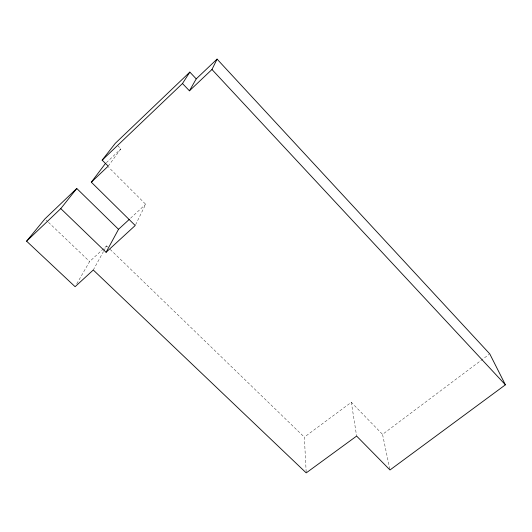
<?xml version="1.0" encoding="UTF-8"?>
<svg xmlns="http://www.w3.org/2000/svg" width="532" height="532" viewBox="0 0 532 532"><rect width="100%" height="100%" fill="white"/><g stroke="black" fill="none" stroke-linecap="round" stroke-linejoin="round"><path stroke-width="0.4" stroke-dasharray="2.66 2" d="M135.587 224.77L145.662 204.261L108.701 167.347M93.286 270.01L103.447 251.583M103.84 250.871L106.573 245.91L107.77 247.067M76.768 283.822L89.615 261.551L106.573 245.91M108.222 166.124L120.904 148.854L118.104 146.081M106.347 162.726L120.904 148.854M130.586 218.18L145.662 204.261M389.816 469.164L382.541 434.391L489.094 354.379M306.179 472.077L304.344 437.144L351.32 402.292L382.541 434.391M46.078 220.055L47.867 221.758M48.459 222.329L89.615 261.551M110.157 249.375L304.344 437.144M351.32 402.292L356.62 436.08"/><path stroke-width="0.8" d="M189.432 90.819L196.228 78.869L189.831 72.106L182.489 83.524L189.432 90.819L211.969 69.499L217.069 59.112L489.759 353.88L505.4 384.822L389.989 469.975L356.62 436.08L306.219 472.888L93.286 270.01L75.105 286.695L26.6 241.182L44.881 218.918L76.774 188.474L118.523 229.305L106.074 252.281L60.794 208.611L76.774 188.474M106.074 252.281L135.221 225.502L91.318 182.19L105.183 163.829M91.318 182.19L108.222 166.124L102.144 160.159L115.304 143.308L189.831 72.106M102.144 160.159L182.489 83.524M26.6 241.182L60.794 208.611M196.228 78.869L217.069 59.112M118.523 229.305L129.382 219.29M211.969 69.499L505.4 384.822"/></g></svg>
